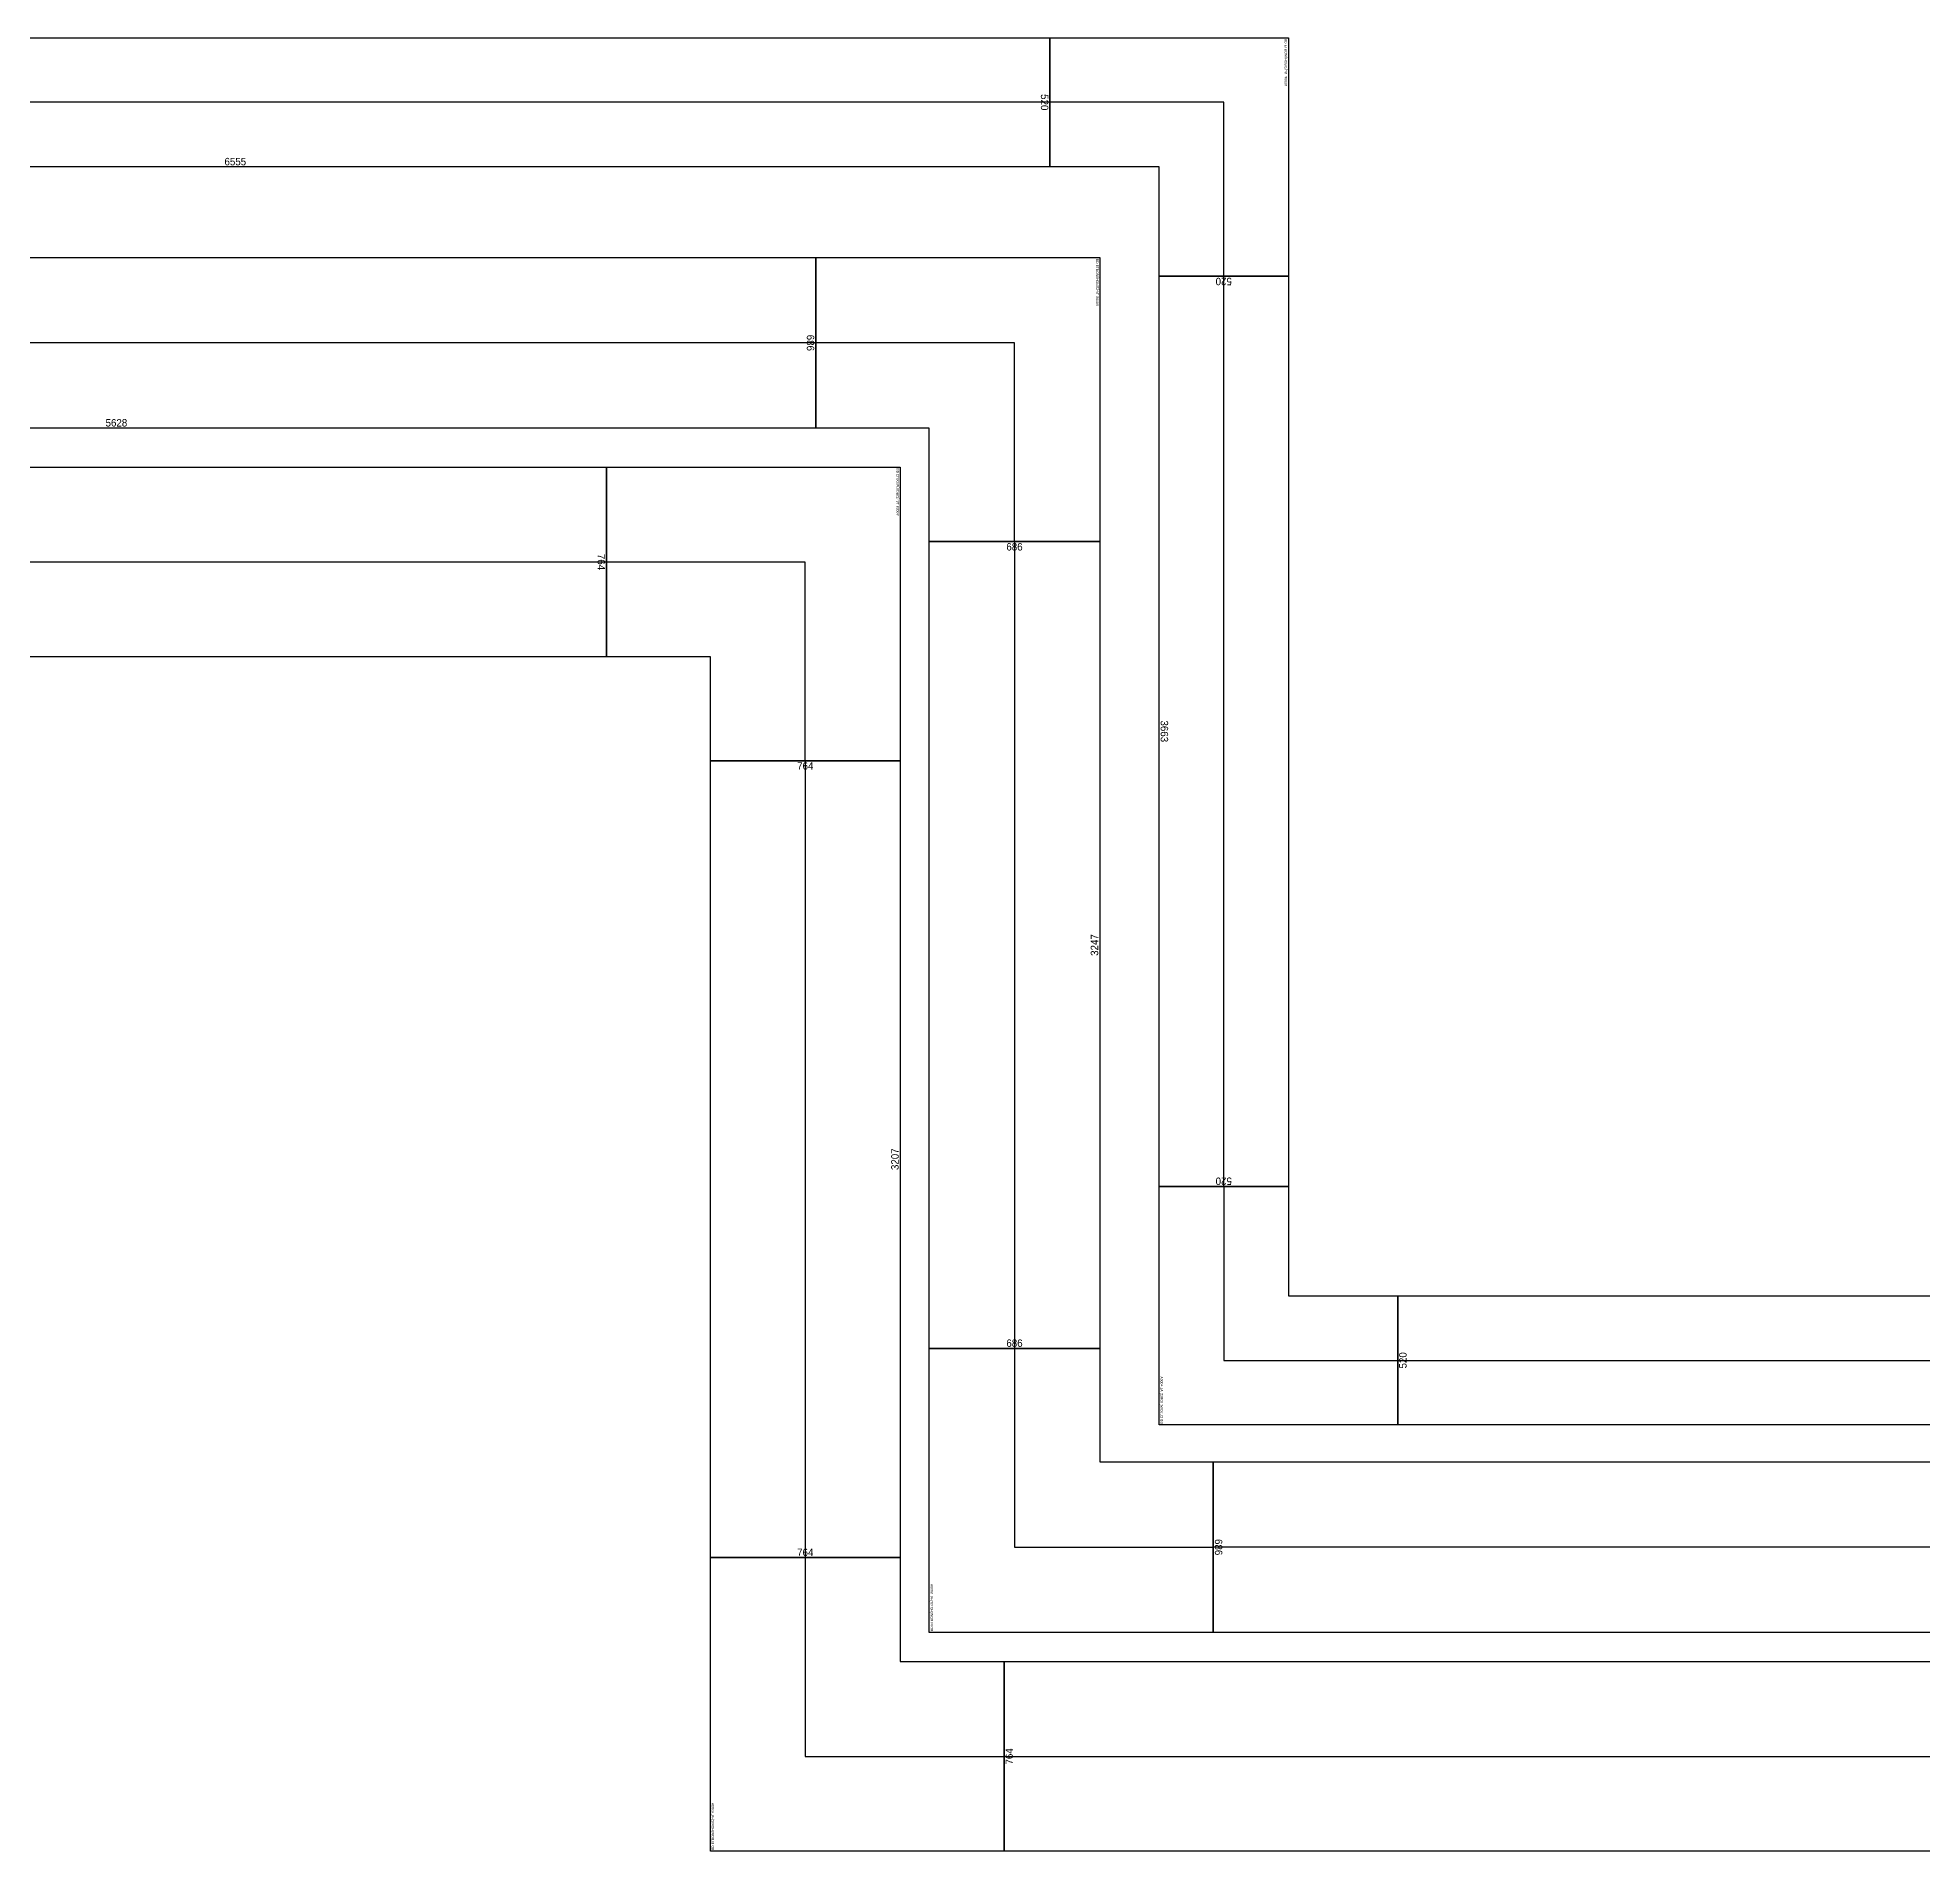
# Model space of a CAD drawing. Header units: millimetres. Extents: x 28486 to 374549, y -351975 to 868946.
# Drawn here: x 96221 to 103805, y 481379 to 488678 of the extents above; entities that cross this region are included whole.
import ezdxf
from ezdxf.enums import TextEntityAlignment as Align

# ---------------------------------------------------------------- set-up
doc = ezdxf.new("R2010")
doc.units = ezdxf.units.MM
doc.header["$LTSCALE"] = 150
doc.layers.get('Defpoints').update_dxf_attribs({"color": 150})
doc.layers.add('-----27 Bus Duct_LV_380-220V_IT BACK UP', color=2, linetype='Continuous')
doc.layers.add('-----27 Bus Duct_LV_380-220V_LOAD BANK', color=7, linetype='Continuous')
doc.styles.add('ELEC', font='')
doc.styles.get("Standard").update_dxf_attribs({"font": ''})
doc.styles.get('ELEC').set_extended_font_data('Dotum')
doc.styles.get('Standard').set_extended_font_data('Dotum')
doc.dimstyles.new('전기통신참고용-치수', dxfattribs={"dimscale": 15, "dimtxt": 2, "dimasz": 0, "dimexe": 0, "dimexo": 0, "dimgap": 0.4, "dimtad": 4, "dimdec": 0, "dimzin": 0, "dimdsep": 46, "dimtxsty": 'Standard', "dimblk": 'NONE', "dimcen": 0, "dimse1": 1, "dimse2": 1, "dimsd1": 1, "dimsd2": 1, "dimclrd": 8, "dimclre": 8, "dimclrt": 8, "dimadec": 0, "dimazin": 0, "dimtfac": 1, "dimtdec": 0, "dimtix": 1, "dimtmove": 2, "dimatfit": 0, "dimldrblk": 'NONE', "dimfxl": 2, "dimtolj": 1, "dimtzin": 0, "dimarcsym": 0})

# ---------------------------------------------------------------- blocks, each defined once
blk = doc.blocks.new('*D280')
at = {"layer": 'Defpoints', "color": 0, "transparency": 16777216}
for p in [(1.399769189447397e-12, 8428.000000016196), (686.0000000000014, 8428.000000016196), (686.0000000000014, 8428.000000016196)]:
    blk.add_point(p, dxfattribs=at)
at = {"color": 0, "transparency": 16777216, "insert": (343.0000000000014, 8406.97964723465), "char_height": 30, "attachment_point": 5}
blk.add_mtext('\\A1;{\\C0;686}', dxfattribs=at)
blk = doc.blocks.new('_None')
blk = doc.blocks.new('*D281')
at = {"layer": 'Defpoints', "color": 0, "transparency": 16777216}
for p in [(686.0000000000016, 8428.0000000162), (686.0000000000915, 8428.0000000162), (686.0000000000006, 2800.000000000001)]:
    blk.add_point(p, dxfattribs=at)
at = {"color": 0, "transparency": 16777216, "insert": (664.9796472185468, 5614.000000008099), "char_height": 30, "attachment_point": 5, "rotation": 90}
blk.add_mtext('\\A1;{\\C0;5628}', dxfattribs=at)
blk = doc.blocks.new('*D282')
at = {"layer": 'Defpoints', "color": 0, "transparency": 16777216}
for p in [(4.760636329592671e-13, 2800), (686.0000000000003, 2800), (686.0000000000003, 2800)]:
    blk.add_point(p, dxfattribs=at)
at = {"color": 0, "transparency": 16777216, "insert": (343.0000000000004, 2821.020352781547), "char_height": 30, "attachment_point": 5}
blk.add_mtext('\\A1;{\\C0;686}', dxfattribs=at)
blk = doc.blocks.new('*U74')
at = {"color": 0}
blk.add_lwpolyline([(-342.9999999999964, -343), (799.9999999999964, -343), (799.9999999999964, 343), (342.9999999999964, 343), (342.9999999999964, 800), (-343.0000000000036, 800)], close=True, dxfattribs=at)
at = {"color": 1}
blk.add_lwpolyline([(800, 0), (0, 0), (0, 800)], dxfattribs=at)
at = {"color": 0, "style": 'ELEC'}
blk.add_text('BD ELBOW(HORIZ)-AL 5000A', height=10, dxfattribs=at).set_placement((-337.9999999999964, -333), align=Align.MIDDLE_LEFT)
blk = doc.blocks.new('*D180')
at = {"layer": 'Defpoints', "color": 0, "transparency": 16777216}
for p in [(686.0000000000047, 25668.0000011267), (686.000000000098, 25668.0000011267), (686.0000000000016, 7716.000000019751)]:
    blk.add_point(p, dxfattribs=at)
at = {"color": 0, "transparency": 16777216, "insert": (664.9796472185578, 16692.00000057322), "char_height": 30, "attachment_point": 5, "rotation": 90}
blk.add_mtext('\\A1;{\\C0;17952}', dxfattribs=at)
blk = doc.blocks.new('*D181')
at = {"layer": 'Defpoints', "color": 0, "transparency": 16777216}
for p in [(1.35003119794419e-12, 7716.000000019747), (686.0000000000014, 7716.000000019747), (686.0000000000014, 7716.000000019747)]:
    blk.add_point(p, dxfattribs=at)
at = {"color": 0, "transparency": 16777216, "insert": (343.0000000000014, 7737.020352801293), "char_height": 30, "attachment_point": 5}
blk.add_mtext('\\A1;{\\C0;686}', dxfattribs=at)
blk = doc.blocks.new('*D89')
at = {"layer": 'Defpoints', "color": 0, "transparency": 16777216}
for p in [(1.655564574321033e-12, 9994.84591637917), (520.0000000000016, 9994.84591637917), (520.0000000000016, 9994.84591637917)]:
    blk.add_point(p, dxfattribs=at)
at = {"color": 0, "transparency": 16777216, "insert": (260.0000000000016, 9973.825563597624), "char_height": 30, "attachment_point": 5}
blk.add_mtext('\\A1;{\\C0;520}', dxfattribs=at)
blk = doc.blocks.new('*D90')
at = {"layer": 'Defpoints', "color": 0, "transparency": 16777216}
for p in [(520.0000000000018, 9994.845916379174), (520.0000000000946, 9994.845916379174), (520.0000000000008, 3439.845916362976)]:
    blk.add_point(p, dxfattribs=at)
at = {"color": 0, "transparency": 16777216, "insert": (498.9796472185503, 6717.345916371074), "char_height": 30, "attachment_point": 5, "rotation": 90}
blk.add_mtext('\\A1;{\\C0;6555}', dxfattribs=at)
blk = doc.blocks.new('*D91')
at = {"layer": 'Defpoints', "color": 0, "transparency": 16777216}
for p in [(5.826450433232822e-13, 3439.845916362974), (520.0000000000006, 3439.845916362974), (520.0000000000006, 3439.845916362974)]:
    blk.add_point(p, dxfattribs=at)
at = {"color": 0, "transparency": 16777216, "insert": (260.0000000000006, 3460.866269144521), "char_height": 30, "attachment_point": 5}
blk.add_mtext('\\A1;{\\C0;520}', dxfattribs=at)
blk = doc.blocks.new('*D81')
at = {"layer": 'Defpoints', "color": 0, "transparency": 16777216}
for p in [(1.35003119794419e-12, 8210.845916359714), (764.0000000000014, 8210.845916359714), (764.0000000000014, 8210.845916359714)]:
    blk.add_point(p, dxfattribs=at)
at = {"color": 0, "transparency": 16777216, "insert": (382.0000000000014, 8189.825563578168), "char_height": 30, "attachment_point": 5}
blk.add_mtext('\\A1;{\\C0;764}', dxfattribs=at)
blk = doc.blocks.new('*D82')
at = {"layer": 'Defpoints', "color": 0, "transparency": 16777216}
for p in [(764.0000000000016, 8210.845916359718), (764.0000000000966, 8210.845916359718), (764.0000000000008, 3439.845916362976)]:
    blk.add_point(p, dxfattribs=at)
at = {"color": 0, "transparency": 16777216, "insert": (743.0000000000987, 5825.345916361346), "char_height": 30, "attachment_point": 5, "rotation": 90}
blk.add_mtext('\\A1;{\\C0;4771}', dxfattribs=at)
blk = doc.blocks.new('*D83')
at = {"layer": 'Defpoints', "color": 0, "transparency": 16777216}
for p in [(5.826450433232822e-13, 3439.845916362974), (764.0000000000006, 3439.845916362974), (764.0000000000006, 3439.845916362974)]:
    blk.add_point(p, dxfattribs=at)
at = {"color": 0, "transparency": 16777216, "insert": (382.0000000000006, 3460.866269144521), "char_height": 30, "attachment_point": 5}
blk.add_mtext('\\A1;{\\C0;764}', dxfattribs=at)
blk = doc.blocks.new('*U24')
at = {"color": 0}
blk.add_lwpolyline([(-260.0000000000036, -260), (699.9999999999964, -260), (699.9999999999964, 260), (259.9999999999964, 260), (259.9999999999964, 700), (-260.0000000000036, 700)], close=True, dxfattribs=at)
at = {"color": 1}
blk.add_lwpolyline([(700, 0), (0, 0), (0, 700)], dxfattribs=at)
at = {"color": 0, "style": 'ELEC'}
blk.add_text('BD ELBOW(HORIZ)-AL 4000A', height=10, dxfattribs=at).set_placement((-255.0000000000036, -250), align=Align.MIDDLE_LEFT)
blk = doc.blocks.new('*D85')
at = {"layer": 'Defpoints', "color": 0, "transparency": 16777216}
for p in [(7.958078640513122e-13, 4977.504203842152), (520.0000000000007, 4977.504203842152), (520.0000000000007, 4977.504203842152)]:
    blk.add_point(p, dxfattribs=at)
at = {"color": 0, "transparency": 16777216, "insert": (260.0000000000007, 4956.483851060606), "char_height": 30, "attachment_point": 5}
blk.add_mtext('\\A1;{\\C0;520}', dxfattribs=at)
blk = doc.blocks.new('*D86')
at = {"layer": 'Defpoints', "color": 0, "transparency": 16777216}
for p in [(520.0000000000009, 4977.504203842154), (520.0000000001007, 4977.504203842154), (520.0000000000006, 1314.321459125584)]:
    blk.add_point(p, dxfattribs=at)
at = {"color": 0, "transparency": 16777216, "insert": (498.9796472185551, 3145.912831483869), "char_height": 30, "attachment_point": 5, "rotation": 90}
blk.add_mtext('\\A1;{\\C0;3663}', dxfattribs=at)
blk = doc.blocks.new('*D87')
at = {"layer": 'Defpoints', "color": 0, "transparency": 16777216}
for p in [(2.415845301584341e-13, 1314.321459125584), (520.0000000000003, 1314.321459125584), (520.0000000000003, 1314.321459125584)]:
    blk.add_point(p, dxfattribs=at)
at = {"color": 0, "transparency": 16777216, "insert": (260.0000000000003, 1335.34181190713), "char_height": 30, "attachment_point": 5}
blk.add_mtext('\\A1;{\\C0;520}', dxfattribs=at)
blk = doc.blocks.new('*D231')
at = {"layer": 'Defpoints', "color": 0, "transparency": 16777216}
for p in [(3.410605131648481e-13, 2360.50479245653), (520.0000000000002, 2360.50479245653), (520.0000000000002, 2360.50479245653)]:
    blk.add_point(p, dxfattribs=at)
at = {"color": 0, "transparency": 16777216, "insert": (260.0000000000003, 2339.484439674983), "char_height": 30, "attachment_point": 5}
blk.add_mtext('\\A1;{\\C0;520}', dxfattribs=at)
blk = doc.blocks.new('*D232')
at = {"layer": 'Defpoints', "color": 0, "transparency": 16777216}
for p in [(520.0000000000005, 2360.504792456531), (520.000000000099, 2360.504792456531), (519.9999999999997, -3370.572096939211)]:
    blk.add_point(p, dxfattribs=at)
at = {"color": 0, "transparency": 16777216, "insert": (498.9796472185526, -505.03365224134), "char_height": 30, "attachment_point": 5, "rotation": 90}
blk.add_mtext('\\A1;{\\C0;5731}', dxfattribs=at)
blk = doc.blocks.new('*D233')
at = {"layer": 'Defpoints', "color": 0, "transparency": 16777216}
for p in [(-6.039613253960852e-13, -3370.572096939209), (519.9999999999994, -3370.572096939209), (519.9999999999994, -3370.572096939209)]:
    blk.add_point(p, dxfattribs=at)
at = {"color": 0, "transparency": 16777216, "insert": (259.9999999999994, -3349.551744157662), "char_height": 30, "attachment_point": 5}
blk.add_mtext('\\A1;{\\C0;520}', dxfattribs=at)
blk = doc.blocks.new('*D284')
at = {"layer": 'Defpoints', "color": 0, "transparency": 16777216}
for p in [(5.186961971048731e-13, 3511.999999996449), (686.0000000000006, 3511.999999996449), (686.0000000000006, 3511.999999996449)]:
    blk.add_point(p, dxfattribs=at)
at = {"color": 0, "transparency": 16777216, "insert": (343.0000000000006, 3490.979647214902), "char_height": 30, "attachment_point": 5}
blk.add_mtext('\\A1;{\\C0;686}', dxfattribs=at)
blk = doc.blocks.new('*D285')
at = {"layer": 'Defpoints', "color": 0, "transparency": 16777216}
for p in [(686.0000000000008, 3511.999999996451), (686.0000000000903, 3511.999999996451), (686.0000000000002, 265.0005886107684)]:
    blk.add_point(p, dxfattribs=at)
at = {"color": 0, "transparency": 16777216, "insert": (664.9796472185443, 1888.500294303609), "char_height": 30, "attachment_point": 5, "rotation": 90}
blk.add_mtext('\\A1;{\\C0;3247}', dxfattribs=at)
blk = doc.blocks.new('*D286')
at = {"layer": 'Defpoints', "color": 0, "transparency": 16777216}
for p in [(2.131628207280301e-14, 265.0005886107683), (686, 265.0005886107683), (686, 265.0005886107683)]:
    blk.add_point(p, dxfattribs=at)
at = {"color": 0, "transparency": 16777216, "insert": (343, 286.0209413923151), "char_height": 30, "attachment_point": 5}
blk.add_mtext('\\A1;{\\C0;686}', dxfattribs=at)
blk = doc.blocks.new('*U15')
at = {"color": 0}
blk.add_lwpolyline([(-382.0000000000036, -382), (799.9999999999964, -382), (799.9999999999964, 382), (381.9999999999964, 382), (381.9999999999964, 800), (-382.0000000000036, 800)], close=True, dxfattribs=at)
at = {"color": 1}
blk.add_lwpolyline([(800, 0), (0, 0), (0, 800)], dxfattribs=at)
at = {"color": 0, "style": 'ELEC'}
blk.add_text('BD ELBOW(HORIZ)-AL 6300A', height=10, dxfattribs=at).set_placement((-377.0000000000036, -372), align=Align.MIDDLE_LEFT)
blk = doc.blocks.new('*D93')
at = {"layer": 'Defpoints', "color": 0, "transparency": 16777216}
for p in [(1.371347480016993e-12, 8310.845916359714), (764.0000000000014, 8310.845916359714), (764.0000000000014, 8310.845916359714)]:
    blk.add_point(p, dxfattribs=at)
at = {"color": 0, "transparency": 16777216, "insert": (382.0000000000014, 8289.825563578168), "char_height": 30, "attachment_point": 5}
blk.add_mtext('\\A1;{\\C0;764}', dxfattribs=at)
blk = doc.blocks.new('*D94')
at = {"layer": 'Defpoints', "color": 0, "transparency": 16777216}
for p in [(764.0000000000016, 8310.845916359718), (764.000000000098, 8310.845916359718), (764.000000000001, 5103.846504978867)]:
    blk.add_point(p, dxfattribs=at)
at = {"color": 0, "transparency": 16777216, "insert": (742.9796472185534, 6707.346210669291), "char_height": 30, "attachment_point": 5, "rotation": 90}
blk.add_mtext('\\A1;{\\C0;3207}', dxfattribs=at)
blk = doc.blocks.new('*D95')
at = {"layer": 'Defpoints', "color": 0, "transparency": 16777216}
for p in [(8.810729923425242e-13, 5103.846504978865), (764.0000000000008, 5103.846504978865), (764.0000000000008, 5103.846504978865)]:
    blk.add_point(p, dxfattribs=at)
at = {"color": 0, "transparency": 16777216, "insert": (382.0000000000009, 5124.866857760411), "char_height": 30, "attachment_point": 5}
blk.add_mtext('\\A1;{\\C0;764}', dxfattribs=at)
blk = doc.blocks.new('*D816')
at = {"layer": 'Defpoints', "color": 0, "transparency": 16777216}
for p in [(2.19557705349871e-12, 12904.50414993209), (764.0000000000022, 12904.50414993209), (764.0000000000022, 12904.50414993209)]:
    blk.add_point(p, dxfattribs=at)
at = {"color": 0, "transparency": 16777216, "insert": (382.0000000000022, 12883.48379715055), "char_height": 30, "attachment_point": 5}
blk.add_mtext('\\A1;{\\C0;764}', dxfattribs=at)
blk = doc.blocks.new('*D817')
at = {"layer": 'Defpoints', "color": 0, "transparency": 16777216}
for p in [(764.0000000000024, 12904.5041499321), (764.0000000001013, 12904.5041499321), (763.9999999999984, -11471.49585004932)]:
    blk.add_point(p, dxfattribs=at)
at = {"color": 0, "transparency": 16777216, "insert": (742.9796472185573, 716.5041499413892), "char_height": 30, "attachment_point": 5, "rotation": 90}
blk.add_mtext('\\A1;{\\C0;24376}', dxfattribs=at)
blk = doc.blocks.new('*U279')
at = {"color": 1}
blk.add_line((343.0000000000013, 8428.000000016196), (343.0000000000004, 2800), dxfattribs=at)
at = {"color": 0}
blk.add_lwpolyline([(686.0000000000003, 2800), (4.760636329592671e-13, 2800), (1.399769189447397e-12, 8428.000000016196), (686.0000000000014, 8428.000000016196)], close=True, dxfattribs=at)
for base, p1, p2, override, picture, middle in [((686.0000000000014, 8428.000000016196), (1.399769189447397e-12, 8428.000000016196), (686.0000000000014, 8428.000000016196), {"dimtxsty": 'Standard', "dimclrd": 0, "dimclre": 0, "dimclrt": 0}, '*D280', (343.0000000000014, 8406.97964723465)), ((686.0000000000003, 2800), (4.760636329592671e-13, 2800), (686.0000000000003, 2800), {"dimtad": 1, "dimtxsty": 'Standard', "dimclrd": 0, "dimclre": 0, "dimclrt": 0}, '*D282', (343.0000000000004, 2821.020352781547))]:
    dim = blk.add_linear_dim(base=base, p1=p1, p2=p2, text='{\\C0;<>}', dimstyle='전기통신참고용-치수', override=override, dxfattribs=at)
    dim.commit()
    dim.dimension.update_dxf_attribs({"geometry": picture, "text_midpoint": middle})
dim = blk.add_linear_dim(base=(686.0000000000915, 8428.0000000162), p1=(686.0000000000003, 2800), p2=(686.0000000000014, 8428.000000016196), angle=90, text='{\\C0;<>}', dimstyle='전기통신참고용-치수', override={"dimtad": 1, "dimtxsty": 'Standard', "dimclrd": 0, "dimclre": 0, "dimclrt": 0}, dxfattribs=at)
dim.commit()
dim.dimension.update_dxf_attribs({"geometry": '*D281', "text_midpoint": (664.9796472185468, 5614.000000008099)})
blk = doc.blocks.new('*U178')
at = {"color": 1}
blk.add_line((343.0000000000044, 25668.00000112668), (343.0000000000013, 7716.000000019747), dxfattribs=at)
at = {"color": 0}
blk.add_lwpolyline([(686.0000000000014, 7716.000000019747), (1.35003119794419e-12, 7716.000000019747), (4.447997525858227e-12, 25668.00000112668), (686.0000000000044, 25668.00000112668)], close=True, dxfattribs=at)
dim = blk.add_linear_dim(base=(686.000000000098, 25668.0000011267), p1=(686.0000000000014, 7716.000000019747), p2=(686.0000000000044, 25668.00000112668), angle=90, text='{\\C0;<>}', dimstyle='전기통신참고용-치수', override={"dimtad": 1, "dimtxsty": 'Standard', "dimclrd": 0, "dimclre": 0, "dimclrt": 0}, dxfattribs=at)
dim.commit()
dim.dimension.update_dxf_attribs({"geometry": '*D180', "text_midpoint": (664.9796472185578, 16692.00000057322)})
dim = blk.add_linear_dim(base=(686.0000000000014, 7716.000000019747), p1=(1.35003119794419e-12, 7716.000000019747), p2=(686.0000000000014, 7716.000000019747), text='{\\C0;<>}', dimstyle='전기통신참고용-치수', override={"dimtad": 1, "dimtxsty": 'Standard', "dimclrd": 0, "dimclre": 0, "dimclrt": 0}, dxfattribs=at)
dim.commit()
dim.dimension.update_dxf_attribs({"geometry": '*D181', "text_midpoint": (343.0000000000014, 7737.020352801293)})
blk = doc.blocks.new('*U88')
at = {"color": 1}
blk.add_line((260.0000000000016, 9994.84591637917), (260.0000000000006, 3439.845916362974), dxfattribs=at)
at = {"color": 0}
blk.add_lwpolyline([(520.0000000000006, 3439.845916362974), (5.826450433232822e-13, 3439.845916362974), (1.655564574321033e-12, 9994.84591637917), (520.0000000000016, 9994.84591637917)], close=True, dxfattribs=at)
for base, p1, p2, override, picture, middle in [((520.0000000000016, 9994.84591637917), (1.655564574321033e-12, 9994.84591637917), (520.0000000000016, 9994.84591637917), {"dimtxsty": 'Standard', "dimclrd": 0, "dimclre": 0, "dimclrt": 0}, '*D89', (260.0000000000016, 9973.825563597624)), ((520.0000000000006, 3439.845916362974), (5.826450433232822e-13, 3439.845916362974), (520.0000000000006, 3439.845916362974), {"dimtad": 1, "dimtxsty": 'Standard', "dimclrd": 0, "dimclre": 0, "dimclrt": 0}, '*D91', (260.0000000000006, 3460.866269144521))]:
    dim = blk.add_linear_dim(base=base, p1=p1, p2=p2, text='{\\C0;<>}', dimstyle='전기통신참고용-치수', override=override, dxfattribs=at)
    dim.commit()
    dim.dimension.update_dxf_attribs({"geometry": picture, "text_midpoint": middle})
dim = blk.add_linear_dim(base=(520.0000000000946, 9994.845916379174), p1=(520.0000000000006, 3439.845916362974), p2=(520.0000000000016, 9994.84591637917), angle=90, text='{\\C0;<>}', dimstyle='전기통신참고용-치수', override={"dimtad": 1, "dimtxsty": 'Standard', "dimclrd": 0, "dimclre": 0, "dimclrt": 0}, dxfattribs=at)
dim.commit()
dim.dimension.update_dxf_attribs({"geometry": '*D90', "text_midpoint": (498.9796472185503, 6717.345916371074)})
blk = doc.blocks.new('*U80')
at = {"color": 1}
blk.add_line((382.0000000000013, 8210.845916359714), (382.0000000000006, 3439.845916362974), dxfattribs=at)
at = {"color": 0}
blk.add_lwpolyline([(764.0000000000006, 3439.845916362974), (5.826450433232822e-13, 3439.845916362974), (1.35003119794419e-12, 8210.845916359714), (764.0000000000014, 8210.845916359714)], close=True, dxfattribs=at)
for base, p1, p2, override, picture, middle in [((764.0000000000014, 8210.845916359714), (1.35003119794419e-12, 8210.845916359714), (764.0000000000014, 8210.845916359714), {"dimtxsty": 'Standard', "dimclrd": 0, "dimclre": 0, "dimclrt": 0}, '*D81', (382.0000000000014, 8189.825563578168)), ((764.0000000000006, 3439.845916362974), (5.826450433232822e-13, 3439.845916362974), (764.0000000000006, 3439.845916362974), {"dimtad": 1, "dimtxsty": 'Standard', "dimclrd": 0, "dimclre": 0, "dimclrt": 0}, '*D83', (382.0000000000006, 3460.866269144521))]:
    dim = blk.add_linear_dim(base=base, p1=p1, p2=p2, text='{\\C0;<>}', dimstyle='전기통신참고용-치수', override=override, dxfattribs=at)
    dim.commit()
    dim.dimension.update_dxf_attribs({"geometry": picture, "text_midpoint": middle})
dim = blk.add_linear_dim(base=(764.0000000000966, 8210.845916359718), p1=(764.0000000000006, 3439.845916362974), p2=(764.0000000000014, 8210.845916359714), angle=90, text='{\\C0;<>}', dimstyle='전기통신참고용-치수', override={"dimtad": 1, "dimtxsty": 'Standard', "dimclrd": 0, "dimclre": 0, "dimclrt": 0}, dxfattribs=at)
dim.commit()
dim.dimension.update_dxf_attribs({"geometry": '*D82', "text_midpoint": (743.0000000000987, 5825.345916361346)})
blk = doc.blocks.new('*U84')
at = {"color": 1}
blk.add_line((260.0000000000007, 4977.504203842152), (260.0000000000002, 1314.321459125584), dxfattribs=at)
at = {"color": 0}
blk.add_lwpolyline([(520.0000000000003, 1314.321459125584), (2.415845301584341e-13, 1314.321459125584), (7.958078640513122e-13, 4977.504203842152), (520.0000000000007, 4977.504203842152)], close=True, dxfattribs=at)
for base, p1, p2, override, picture, middle in [((520.0000000000007, 4977.504203842152), (7.958078640513122e-13, 4977.504203842152), (520.0000000000007, 4977.504203842152), {"dimtxsty": 'Standard', "dimclrd": 0, "dimclre": 0, "dimclrt": 0}, '*D85', (260.0000000000007, 4956.483851060606)), ((520.0000000000003, 1314.321459125584), (2.415845301584341e-13, 1314.321459125584), (520.0000000000003, 1314.321459125584), {"dimtad": 1, "dimtxsty": 'Standard', "dimclrd": 0, "dimclre": 0, "dimclrt": 0}, '*D87', (260.0000000000003, 1335.34181190713))]:
    dim = blk.add_linear_dim(base=base, p1=p1, p2=p2, text='{\\C0;<>}', dimstyle='전기통신참고용-치수', override=override, dxfattribs=at)
    dim.commit()
    dim.dimension.update_dxf_attribs({"geometry": picture, "text_midpoint": middle})
dim = blk.add_linear_dim(base=(520.0000000001007, 4977.504203842154), p1=(520.0000000000003, 1314.321459125584), p2=(520.0000000000007, 4977.504203842152), angle=90, text='{\\C0;<>}', dimstyle='전기통신참고용-치수', override={"dimtad": 1, "dimtxsty": 'Standard', "dimclrd": 0, "dimclre": 0, "dimclrt": 0}, dxfattribs=at)
dim.commit()
dim.dimension.update_dxf_attribs({"geometry": '*D86', "text_midpoint": (498.9796472185551, 3145.912831483869)})
blk = doc.blocks.new('*U230')
at = {"color": 1}
blk.add_line((260.0000000000002, 2360.50479245653), (259.9999999999994, -3370.572096939209), dxfattribs=at)
at = {"color": 0}
blk.add_lwpolyline([(519.9999999999994, -3370.572096939209), (-6.039613253960852e-13, -3370.572096939209), (3.410605131648481e-13, 2360.50479245653), (520.0000000000002, 2360.50479245653)], close=True, dxfattribs=at)
for base, p1, p2, override, picture, middle in [((520.0000000000002, 2360.50479245653), (3.410605131648481e-13, 2360.50479245653), (520.0000000000002, 2360.50479245653), {"dimtxsty": 'Standard', "dimclrd": 0, "dimclre": 0, "dimclrt": 0}, '*D231', (260.0000000000003, 2339.484439674983)), ((519.9999999999994, -3370.572096939209), (-6.039613253960852e-13, -3370.572096939209), (519.9999999999994, -3370.572096939209), {"dimtad": 1, "dimtxsty": 'Standard', "dimclrd": 0, "dimclre": 0, "dimclrt": 0}, '*D233', (259.9999999999994, -3349.551744157662))]:
    dim = blk.add_linear_dim(base=base, p1=p1, p2=p2, text='{\\C0;<>}', dimstyle='전기통신참고용-치수', override=override, dxfattribs=at)
    dim.commit()
    dim.dimension.update_dxf_attribs({"geometry": picture, "text_midpoint": middle})
dim = blk.add_linear_dim(base=(520.000000000099, 2360.504792456531), p1=(519.9999999999994, -3370.572096939209), p2=(520.0000000000002, 2360.50479245653), angle=90, text='{\\C0;<>}', dimstyle='전기통신참고용-치수', override={"dimtad": 1, "dimtxsty": 'Standard', "dimclrd": 0, "dimclre": 0, "dimclrt": 0}, dxfattribs=at)
dim.commit()
dim.dimension.update_dxf_attribs({"geometry": '*D232', "text_midpoint": (498.9796472185526, -505.03365224134)})
blk = doc.blocks.new('*U283')
at = {"color": 1}
blk.add_line((343.0000000000005, 3511.999999996449), (343, 265.0005886107683), dxfattribs=at)
at = {"color": 0}
blk.add_lwpolyline([(686, 265.0005886107683), (2.131628207280301e-14, 265.0005886107683), (5.186961971048731e-13, 3511.999999996449), (686.0000000000006, 3511.999999996449)], close=True, dxfattribs=at)
for base, p1, p2, override, picture, middle in [((686.0000000000006, 3511.999999996449), (5.186961971048731e-13, 3511.999999996449), (686.0000000000006, 3511.999999996449), {"dimtxsty": 'Standard', "dimclrd": 0, "dimclre": 0, "dimclrt": 0}, '*D284', (343.0000000000006, 3490.979647214902)), ((686, 265.0005886107683), (2.131628207280301e-14, 265.0005886107683), (686, 265.0005886107683), {"dimtad": 1, "dimtxsty": 'Standard', "dimclrd": 0, "dimclre": 0, "dimclrt": 0}, '*D286', (343, 286.0209413923151))]:
    dim = blk.add_linear_dim(base=base, p1=p1, p2=p2, text='{\\C0;<>}', dimstyle='전기통신참고용-치수', override=override, dxfattribs=at)
    dim.commit()
    dim.dimension.update_dxf_attribs({"geometry": picture, "text_midpoint": middle})
dim = blk.add_linear_dim(base=(686.0000000000903, 3511.999999996451), p1=(686, 265.0005886107683), p2=(686.0000000000006, 3511.999999996449), angle=90, text='{\\C0;<>}', dimstyle='전기통신참고용-치수', override={"dimtad": 1, "dimtxsty": 'Standard', "dimclrd": 0, "dimclre": 0, "dimclrt": 0}, dxfattribs=at)
dim.commit()
dim.dimension.update_dxf_attribs({"geometry": '*D285', "text_midpoint": (664.9796472185443, 1888.500294303609)})
blk = doc.blocks.new('*U92')
at = {"color": 1}
blk.add_line((382.0000000000013, 8310.845916359714), (382.0000000000009, 5103.846504978865), dxfattribs=at)
at = {"color": 0}
blk.add_lwpolyline([(764.0000000000008, 5103.846504978865), (8.810729923425242e-13, 5103.846504978865), (1.371347480016993e-12, 8310.845916359714), (764.0000000000014, 8310.845916359714)], close=True, dxfattribs=at)
for base, p1, p2, override, picture, middle in [((764.0000000000014, 8310.845916359714), (1.371347480016993e-12, 8310.845916359714), (764.0000000000014, 8310.845916359714), {"dimtxsty": 'Standard', "dimclrd": 0, "dimclre": 0, "dimclrt": 0}, '*D93', (382.0000000000014, 8289.825563578168)), ((764.0000000000008, 5103.846504978865), (8.810729923425242e-13, 5103.846504978865), (764.0000000000008, 5103.846504978865), {"dimtad": 1, "dimtxsty": 'Standard', "dimclrd": 0, "dimclre": 0, "dimclrt": 0}, '*D95', (382.0000000000009, 5124.866857760411))]:
    dim = blk.add_linear_dim(base=base, p1=p1, p2=p2, text='{\\C0;<>}', dimstyle='전기통신참고용-치수', override=override, dxfattribs=at)
    dim.commit()
    dim.dimension.update_dxf_attribs({"geometry": picture, "text_midpoint": middle})
dim = blk.add_linear_dim(base=(764.000000000098, 8310.845916359718), p1=(764.0000000000008, 5103.846504978865), p2=(764.0000000000014, 8310.845916359714), angle=90, text='{\\C0;<>}', dimstyle='전기통신참고용-치수', override={"dimtad": 1, "dimtxsty": 'Standard', "dimclrd": 0, "dimclre": 0, "dimclrt": 0}, dxfattribs=at)
dim.commit()
dim.dimension.update_dxf_attribs({"geometry": '*D94', "text_midpoint": (742.9796472185534, 6707.346210669291)})
blk = doc.blocks.new('*U815')
at = {"color": 1}
blk.add_line((382.0000000000022, 12904.50414993209), (381.9999999999981, -11471.49585004932), dxfattribs=at)
at = {"color": 0}
blk.add_lwpolyline([(763.9999999999982, -11471.49585004932), (-2.010835942201084e-12, -11471.49585004932), (2.19557705349871e-12, 12904.50414993209), (764.0000000000022, 12904.50414993209)], close=True, dxfattribs=at)
dim = blk.add_linear_dim(base=(764.0000000000022, 12904.50414993209), p1=(2.19557705349871e-12, 12904.50414993209), p2=(764.0000000000022, 12904.50414993209), text='{\\C0;<>}', dimstyle='전기통신참고용-치수', override={"dimtxsty": 'Standard', "dimclrd": 0, "dimclre": 0, "dimclrt": 0}, dxfattribs=at)
dim.commit()
dim.dimension.update_dxf_attribs({"geometry": '*D816', "text_midpoint": (382.0000000000022, 12883.48379715055)})
dim = blk.add_linear_dim(base=(764.0000000001013, 12904.5041499321), p1=(763.9999999999982, -11471.49585004932), p2=(764.0000000000022, 12904.50414993209), angle=90, text='{\\C0;<>}', dimstyle='전기통신참고용-치수', override={"dimtad": 1, "dimtxsty": 'Standard', "dimclrd": 0, "dimclre": 0, "dimclrt": 0}, dxfattribs=at)
dim.commit()
dim.dimension.update_dxf_attribs({"geometry": '*D817', "text_midpoint": (742.9796472185573, 716.5041499413892)})

msp = doc.modelspace()

# ---------------------------------------------------------------- block references
at = {"layer": '-----27 Bus Duct_LV_380-220V_IT BACK UP'}
for name, p, rotation in [('*U88', (90298.725395924, 488678.2003348492), 270), ('*U279', (90923.57131228701, 487793.0170015183), 270), ('*U84', (101253.5713123032, 489032.5217939749), 180), ('*U230', (104054.0761047597, 483095.0175901327), 89.99999999999999), ('*U178', (93235.5713122834, 482946.0175901327), 270)]:
    msp.add_blockref(name, p, dxfattribs=dict(at, rotation=rotation))
at = {"layer": '-----27 Bus Duct_LV_380-220V_IT BACK UP', "xscale": -1}
for name, p, rotation in [('*U24', (100993.5713123032, 488418.2003348492), 90), ('*U74', (100151.5713123032, 487450.0170015183), 90), ('*U24', (100993.5713123032, 483355.0175901327), 270), ('*U74', (100151.5713123032, 482603.0175901327), 270)]:
    msp.add_blockref(name, p, dxfattribs=dict(at, rotation=rotation))
at = {"layer": '-----27 Bus Duct_LV_380-220V_IT BACK UP'}
msp.add_blockref('*U283', (99808.57131230319, 483138.0170015219), dxfattribs=at)
at = {"layer": '-----27 Bus Duct_LV_380-220V_LOAD BANK'}
for name, p, rotation in [('*U80', (90298.72539594269, 486950.0170015135), 270), ('*U815', (113014.0754622344, 481379.0175901326), 89.99999999999999)]:
    msp.add_blockref(name, p, dxfattribs=dict(at, rotation=rotation))
at = {"layer": '-----27 Bus Duct_LV_380-220V_LOAD BANK', "xscale": -1}
for p, rotation in [((99309.57131230237, 486568.0170015134), 90), ((99309.57131230237, 481761.0175901326), 270)]:
    msp.add_blockref('*U15', p, dxfattribs=dict(at, rotation=rotation))
at = {"layer": '-----27 Bus Duct_LV_380-220V_LOAD BANK'}
msp.add_blockref('*U92', (98927.57131230237, 477457.1710851538), dxfattribs=at)

doc.saveas('drawing.dxf')
